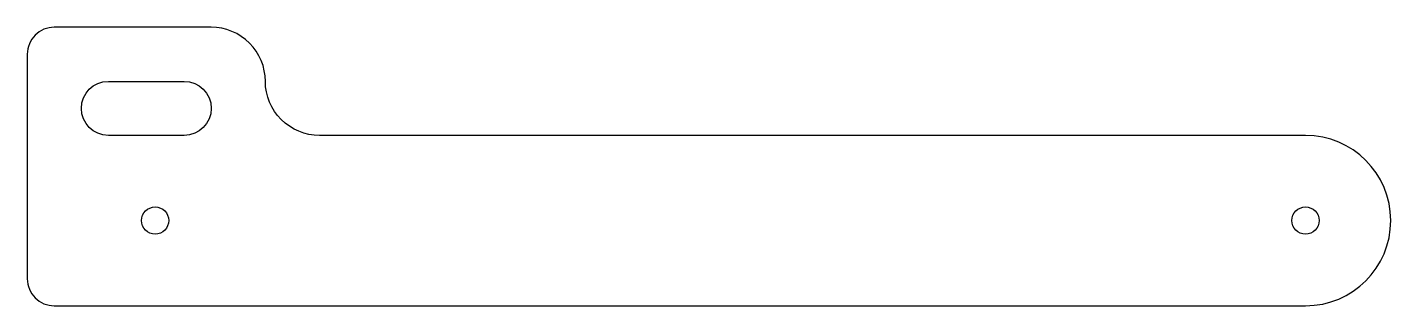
# Model space of a CAD drawing. Header units: inches. Extents: x -11.81 to -5.51, y 0 to 1.29.
import ezdxf

# ---------------------------------------------------------------- set-up
doc = ezdxf.new("R2010")
doc.units = ezdxf.units.IN
doc.header["$MEASUREMENT"] = 0

msp = doc.modelspace()

# ---------------------------------------------------------------- linework, layer by layer
for points in [[(-5.9055, 0.7874), (-10.461, 0.7874, -0.414214), (-10.711, 1.0374, 0.414214), (-10.961, 1.2874), (-11.686, 1.2874, 0.414214), (-11.811, 1.1624), (-11.811, 0.125, 0.414214), (-11.686, 0), (-5.9055, 0, 1)], [(-11.086, 0.7874), (-11.436, 0.7874, -1), (-11.436, 1.0374), (-11.086, 1.0374, -1)]]:
    msp.add_lwpolyline(points, format="xyb", close=True)
for centre in [(-11.2205, 0.3937), (-5.9055, 0.3937)]:
    msp.add_circle(centre, 0.063)

doc.saveas('drawing.dxf')
